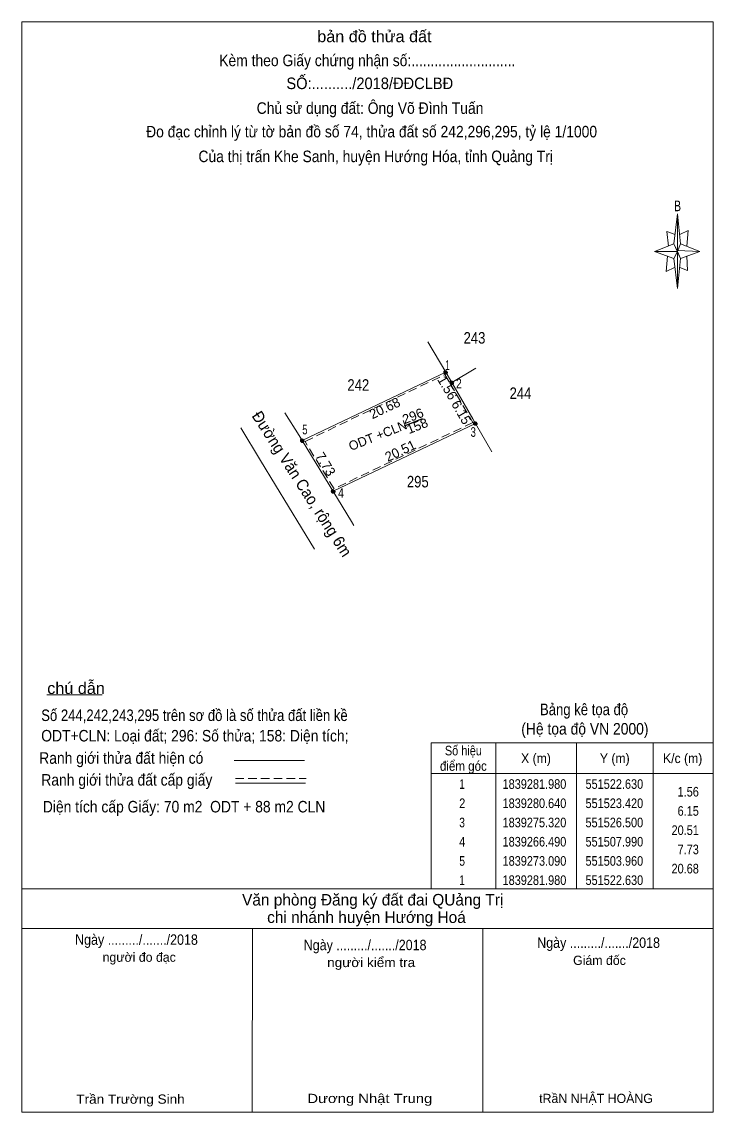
# Model space of a CAD drawing. Header units: metres. Extents: x 551114 to 551557, y 1839186 to 1839328.
# Drawn here: x 551467.4 to 551557.4, y 1839185.7 to 1839327.5 of the extents above; entities that cross this region are included whole.
import ezdxf
from ezdxf.enums import TextEntityAlignment as Align

# ---------------------------------------------------------------- set-up
doc = ezdxf.new("R2010")
doc.units = ezdxf.units.M
doc.header["$LTSCALE"] = 0.37
doc.linetypes.add('MEDIUM_DASHED', pattern=[4.5, 3, -1.5])
for name, color, linetype, lineweight in [('17', 7, 'Continuous', 13), ('2', 7, 'Continuous', 13), ('5', 7, 'Continuous', 13), ('6', 7, 'Continuous', 13), ('63', 7, 'Continuous', 13)]:
    doc.layers.add(name, color=color, linetype=linetype, lineweight=lineweight)

msp = doc.modelspace()

# ---------------------------------------------------------------- hatches: boundary and pattern name
at = {"layer": '2'}
for points in [[(551522.88, 1839281.98, 1), (551522.38, 1839281.98, 1)], [(551523.67, 1839280.64, 1), (551523.17, 1839280.64, 1)], [(551526.75, 1839275.32, 1), (551526.25, 1839275.32, 1)], [(551504.21, 1839273.09, 1), (551503.71, 1839273.09, 1)], [(551508.24, 1839266.49, 1), (551507.74, 1839266.49, 1)]]:
    msp.add_hatch(color=256, dxfattribs=at).paths.add_polyline_path(points)

# ---------------------------------------------------------------- linework, layer by layer
at = {"layer": '17'}
for p, q in [((551470.69, 1839240), (551477.93, 1839240)), ((551467.45, 1839185.74), (551467.47, 1839209.65)), ((551497.45, 1839185.74), (551497.47, 1839209.62)), ((551527.45, 1839185.74), (551527.47, 1839209.6))]:
    msp.add_line(p, q, dxfattribs=at)
at = {"layer": '2'}
for p, q in [((551520.29, 1839285.94), (551522.63, 1839281.98)), ((551523.42, 1839280.64), (551526.54, 1839282.48)), ((551523.42, 1839280.64), (551522.82, 1839281.66)), ((551526.5, 1839275.32), (551528.64, 1839271.6))]:
    msp.add_line(p, q, dxfattribs=at)
at = {"layer": '2', "lineweight": 25}
msp.add_line((551517.25, 1839275.01), (551519.62, 1839275.95), dxfattribs=at)
at = {"layer": '2'}
for points in [[(551503.96, 1839273.09), (551522.63, 1839281.98), (551522.82, 1839281.66)], [(551523.42, 1839280.64), (551526.14, 1839275.93), (551526.5, 1839275.32), (551507.99, 1839266.49)], [(551501.71, 1839276.67), (551503.56, 1839273.74), (551503.96, 1839273.09)], [(551495.98, 1839274.73), (551498.54, 1839270.51), (551500.49, 1839267.27), (551505.53, 1839258.96)], [(551503.96, 1839273.09), (551510.38, 1839262.54), (551510.69, 1839262.03)]]:
    msp.add_lwpolyline(points, dxfattribs=at)
at = {"layer": '2', "linetype": 'MEDIUM_DASHED'}
msp.add_lwpolyline([(551522.53, 1839281.66), (551523.2, 1839280.51), (551526.15, 1839275.43), (551508.09, 1839266.81), (551504.32, 1839272.98)], close=True, dxfattribs=at)
for centre in [(551522.63, 1839281.98), (551523.42, 1839280.64), (551526.5, 1839275.32), (551503.96, 1839273.09), (551507.99, 1839266.49)]:
    msp.add_circle(centre, 0.25, dxfattribs=at)
at = {"layer": '5'}
for p, q in [((551467.45, 1839185.74), (551467.45, 1839327.54)), ((551552.31, 1839298.66), (551552.81, 1839302.58)), ((551553.21, 1839298.66), (551555.71, 1839297.66)), ((551552.31, 1839296.78), (551549.81, 1839297.66)), ((551553.21, 1839296.78), (551552.81, 1839292.86)), ((551554.01, 1839297.06), (551554.11, 1839295.18)), ((551554.11, 1839295.18), (551553.11, 1839295.58))]:
    msp.add_line(p, q, dxfattribs=at)
for points in [[(551467.45, 1839327.54), (551557.45, 1839327.54), (551557.45, 1839185.74)], [(551552.51, 1839299.86), (551551.41, 1839300.26), (551551.61, 1839298.38)], [(551553.11, 1839299.86), (551554.21, 1839300.38), (551554.01, 1839298.38)], [(551552.81, 1839297.66), (551552.31, 1839298.66), (551549.81, 1839297.66)], [(551551.51, 1839297.06), (551551.31, 1839295.06), (551552.41, 1839295.58)], [(551552.81, 1839297.66), (551553.21, 1839296.78), (551555.71, 1839297.66)], [(551557.45, 1839214.8), (551557.45, 1839185.74), (551467.45, 1839185.74), (551467.45, 1839214.8)]]:
    msp.add_lwpolyline(points, dxfattribs=at)
for points in [[(551552.81, 1839302.58), (551553.21, 1839298.66), (551552.81, 1839297.66)], [(551552.81, 1839297.66), (551549.81, 1839297.66), (551552.31, 1839298.66), (551553.21, 1839296.78), (551555.71, 1839297.66), (551552.81, 1839297.78)], [(551552.81, 1839297.66), (551552.81, 1839292.86), (551552.31, 1839296.78)]]:
    msp.add_lwpolyline(points, close=True, dxfattribs=at)
at = {"layer": '6'}
for p, q in [((551495.11, 1839231.46), (551504.25, 1839231.46)), ((551495.25, 1839228.54), (551504.39, 1839228.54)), ((551467.45, 1839214.8), (551557.45, 1839214.8)), ((551467.45, 1839214.8), (551557.45, 1839214.8)), ((551467.45, 1839209.64), (551557.45, 1839209.64))]:
    msp.add_line(p, q, dxfattribs=at)
at = {"layer": '6', "linetype": 'MEDIUM_DASHED'}
msp.add_line((551495.25, 1839229.14), (551504.45, 1839229.14), dxfattribs=at)
at = {"layer": '63'}
for p, q in [((551529.15, 1839233.78), (551529.15, 1839214.78)), ((551539.65, 1839233.78), (551539.65, 1839214.78)), ((551549.65, 1839233.78), (551549.65, 1839214.78)), ((551520.75, 1839229.78), (551557.45, 1839229.78))]:
    msp.add_line(p, q, dxfattribs=at)
msp.add_lwpolyline([(551520.75, 1839233.78), (551557.45, 1839233.78), (551557.45, 1839214.78), (551520.75, 1839214.78)], close=True, dxfattribs=at)

# ---------------------------------------------------------------- texts
at = {"layer": '2', "width": 0.85}
for s, p in [('243', (551526.375, 1839285.69)), ('242', (551511.25, 1839279.56)), ('244', (551532.365, 1839278.49)), ('295', (551518.995, 1839266.99))]:
    msp.add_text(s, height=1.5, dxfattribs=at).set_placement(p, align=Align.CENTER)
at = {"layer": '2'}
for s, width, p in [('1', 0.65, (551523.16, 1839282.27)), ('2', 0.8, (551524.72, 1839279.88)), ('5', 0.75, (551504.65, 1839273.89)), ('3', 0.75, (551526.56, 1839273.57)), ('4', 0.8, (551509.37, 1839265.64))]:
    msp.add_text(s, height=1.25, dxfattribs=dict(at, width=width)).set_placement(p, align=Align.RIGHT)
for s, rotation, p in [('1.56', 300.522, (551522.3076, 1839279.6274)), ('20.68', 25.462, (551514.9663, 1839276.7382)), ('6.15', 300.069, (551524.1224, 1839276.4431)), ('20.51', 25.503, (551516.9909, 1839271.1882)), ('7.73', 301.408, (551506.4624, 1839269.6957))]:
    msp.add_text(s, height=1.25, rotation=rotation, dxfattribs=at).set_placement(p, align=Align.CENTER)
for s, height, rotation, width, p in [('Đường Văn Cao, rộng 6m', 1.5, 302.799, 0.95, (551503.2878, 1839267.0463)), ('296', 1.2, 21.561, 1.05, (551518.5845, 1839275.7273)), ('158', 1.2, 21.561, 1.05, (551519.1545, 1839274.4294))]:
    msp.add_text(s, height=height, rotation=rotation, dxfattribs=dict(at, width=width)).set_placement(p, align=Align.CENTER)
msp.add_text('ODT +CLN', height=1.2, rotation=21.561, dxfattribs=at).set_placement((551517.719, 1839274.6562), align=Align.RIGHT)
at = {"layer": '5'}
for s, height, width, p in [('bản đồ thửa đất', 1.5, 1.05, (551513.35, 1839324.89)), ('Kèm theo Giấy chứng nhận số:...........................', 1.5, 0.9, (551512.42, 1839321.77)), ('SỐ:........../2018/ĐĐCLBĐ', 1.5, 0.95, (551512.75, 1839318.79)), ('Chủ sử dụng đất: Ông Võ Đình Tuấn', 1.5, 0.9, (551512.78, 1839315.57)), ('Đo đạc chỉnh lý từ tờ bản đồ số 74, thửa đất số 242,296,295, tỷ lệ 1/1000 ', 1.5, 0.9, (551513.235, 1839312.51)), ('Của thị trấn Khe Sanh, huyện Hướng Hóa, tỉnh Quảng Trị', 1.5, 0.9, (551513.52, 1839309.29)), ('B', 1.378, 0.75, (551552.81, 1839302.91))]:
    msp.add_text(s, height=height, dxfattribs=dict(at, width=width)).set_placement(p, align=Align.CENTER)
at = {"layer": '6'}
for s, height, width, p in [('chú dẫn', 1.5, 1.05, (551474.51, 1839240.13)), ('Bảng kê tọa độ', 1.5, 0.85, (551540.64, 1839237.37)), ('(Hệ tọa độ VN 2000)', 1.5, 0.9, (551540.745, 1839234.85)), ('Ranh giới thửa đất hiện có ', 1.5, 0.9, (551480.65, 1839231.05)), ('Ranh giới thửa đất cấp giấy', 1.5, 0.9, (551481.12, 1839228.21)), ('Ngày ........./......./2018', 1.35, 0.9, (551482.38, 1839207.51)), ('Ngày ........./......./2018', 1.35, 0.9, (551542.53, 1839207.11)), ('Ngày ........./......./2018', 1.35, 0.9, (551512.14, 1839206.81)), ('người kiểm tra', 1.2, 1.1, (551512.93, 1839204.61)), ('Trần Trường Sinh', 1.2, 1.1, (551481.6, 1839186.84)), ('Dương Nhật Trung', 1.2, 1.2, (551512.755, 1839186.93))]:
    msp.add_text(s, height=height, dxfattribs=dict(at, width=width)).set_placement(p, align=Align.CENTER)
for s, width, p in [('Số 244,242,243,295 trên sơ đồ là số thửa đất liền kề', 0.85, (551469.98, 1839236.61)), ('ODT+CLN: Loại đất; 296: Số thửa; 158: Diện tích;', 0.9, (551469.98, 1839233.95)), ('Diện tích cấp Giấy: 70 m2  ODT + 88 m2 CLN', 0.9, (551470.19, 1839224.72))]:
    msp.add_text(s, height=1.5, dxfattribs=dict(at, width=width)).set_placement(p)
for s, height, p in [(' Văn phòng Đăng ký đất đai QUảng Trị', 1.5, (551512.85, 1839212.62)), ('chi nhánh huyện Hướng Hoá', 1.5, (551512.315, 1839210.35)), ('người đo đạc', 1.2, (551482.735, 1839205.3)), ('Giám đốc', 1.2, (551542.645, 1839204.89)), ('tRầN NHẬT HOÀNG', 1.2, (551542.195, 1839186.93))]:
    msp.add_text(s, height=height, dxfattribs=at).set_placement(p, align=Align.CENTER)
at = {"layer": '63'}
for s, width, p in [('Số hiệu', 0.85, (551524.93, 1839232.14)), ('điểm góc', 0.9, (551524.93, 1839230.14)), ('X (m)', 0.95, (551534.38, 1839231.14)), ('Y (m)', 0.95, (551544.635, 1839231.14)), ('K/c (m)', 0.95, (551553.475, 1839231.14)), (' 1', 0.75, (551524.58, 1839227.79)), ('1839281.980', 0.85, (551534.18, 1839227.79)), ('551522.630', 0.85, (551544.58, 1839227.79)), (' 2', 0.85, (551524.585, 1839225.29)), ('1839280.640', 0.85, (551534.18, 1839225.29)), ('551523.420', 0.85, (551544.58, 1839225.29)), (' 3', 0.8, (551524.575, 1839222.79)), ('1839275.320', 0.85, (551534.18, 1839222.79)), ('551526.500', 0.85, (551544.58, 1839222.79)), (' 4', 0.85, (551524.58, 1839220.29)), ('1839266.490', 0.85, (551534.18, 1839220.29)), ('551507.990', 0.85, (551544.58, 1839220.29)), (' 5', 0.8, (551524.585, 1839217.79)), ('1839273.090', 0.85, (551534.18, 1839217.79)), ('551503.960', 0.85, (551544.58, 1839217.79)), (' 1', 0.75, (551524.58, 1839215.29)), ('1839281.980', 0.85, (551534.18, 1839215.29)), ('551522.630', 0.85, (551544.58, 1839215.29))]:
    msp.add_text(s, height=1.25, dxfattribs=dict(at, width=width)).set_placement(p, align=Align.CENTER)
at = {"layer": '63', "width": 0.85}
for s, p in [('1.56', (551555.58, 1839226.79)), ('6.15', (551555.58, 1839224.29)), ('20.51', (551555.58, 1839221.79)), ('7.73', (551555.58, 1839219.29)), ('20.68', (551555.58, 1839216.79))]:
    msp.add_text(s, height=1.25, dxfattribs=at).set_placement(p, align=Align.RIGHT)

doc.saveas('drawing.dxf')
